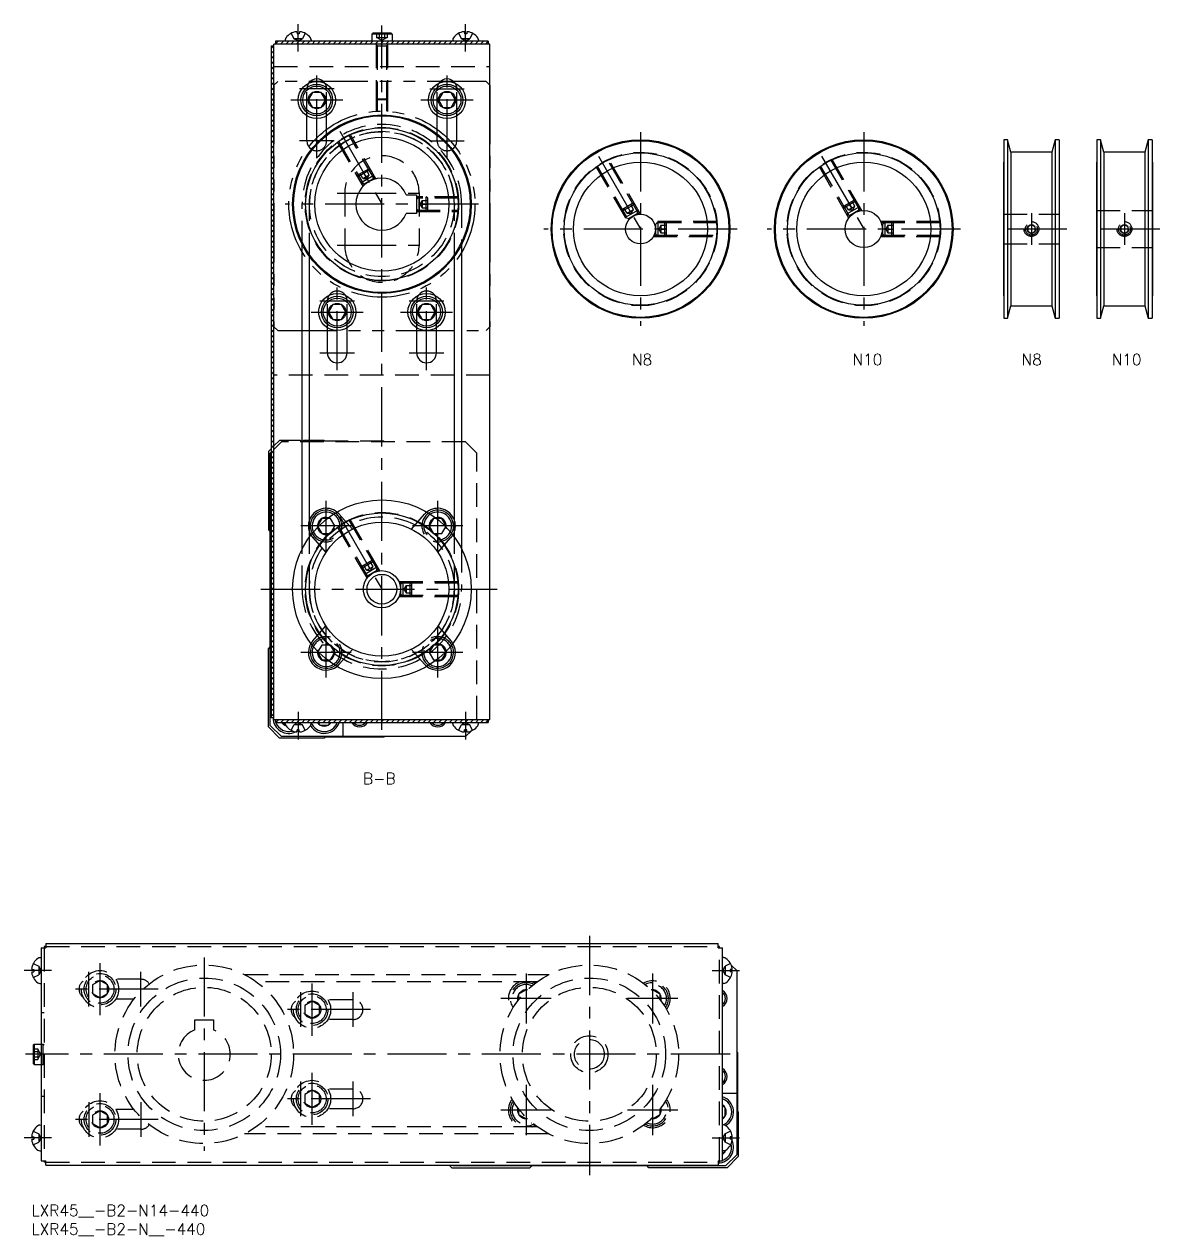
# Model space of a CAD drawing. Extents: x -2 to 836, y -18 to 343.
# Drawn here: x -2 to 303.2, y -18.3 to 307.4 of the extents above; entities that cross this region are included whole.
import ezdxf

# ---------------------------------------------------------------- set-up
doc = ezdxf.new("R2010")
doc.units = 0
doc.header["$LTSCALE"] = 0.5
for name, pattern in [('CENTER', [50.8, 31.75, -6.35, 6.35, -6.35]), ('DASHED', [19.05, 12.7, -6.35]), ('PHANTOM', [63.5, 31.75, -6.35, 6.35, -6.35, 6.35, -6.35])]:
    doc.linetypes.add(name, pattern=pattern)
for name, color, linetype in [('MSM_CENTER', 1, 'CENTER'), ('MSM_CONTINUOUS', 7, 'CONTINUOUS'), ('MSM_DASHED', 4, 'DASHED'), ('MSM_IMAGINARY', 6, 'PHANTOM'), ('MSM_NARROW', 5, 'CONTINUOUS'), ('MSM_PART_NUMBER', 7, 'CONTINUOUS')]:
    doc.layers.add(name, color=color, linetype=linetype)
doc.styles.get("Standard").update_dxf_attribs({"font": 'txt.shx', "height": 3, "bigfont": 'bigfont.shx'})

msp = doc.modelspace()

# ---------------------------------------------------------------- linework, layer by layer
at = {"layer": 'MSM_CENTER'}
for p, q in [((71.62, 300), (71.62, 307.37)), ((94.12, 117.7), (94.12, 307)), ((116.62, 300), (116.62, 307.37)), ((76.62, 271.35), (76.62, 294.65)), ((111.62, 271.35), (111.62, 294.65)), ((81.27, 290), (71.97, 290)), ((106.97, 290), (116.27, 290)), ((69.62, 287), (83.62, 287)), ((104.62, 287), (118.62, 287)), ((82.8, 278.59), (95.12, 257.27)), ((163.62, 278.32), (163.62, 226.32)), ((223.62, 278.32), (223.62, 226.32)), ((81.27, 276), (71.97, 276)), ((106.97, 276), (116.27, 276)), ((152.3, 271.91), (164.62, 250.58)), ((212.3, 271.91), (224.62, 250.58)), ((82.12, 262), (106.12, 262)), ((120.12, 259), (68.12, 259)), ((268.67, 256.57), (268.67, 248.07)), ((293.67, 256.57), (293.67, 248.07)), ((189.62, 252.32), (137.62, 252.32)), ((249.62, 252.32), (197.62, 252.32)), ((278.17, 252.32), (259.17, 252.32)), ((303.17, 252.32), (284.17, 252.32)), ((82.12, 248), (106.12, 248)), ((82.12, 214.35), (82.12, 237.65)), ((106.12, 214.35), (106.12, 237.65)), ((77.47, 233), (86.77, 233)), ((101.47, 233), (110.77, 233)), ((75.12, 230), (89.12, 230)), ((99.12, 230), (113.12, 230)), ((77.47, 219), (86.77, 219)), ((101.47, 219), (110.77, 219)), ((79.12, 165.75), (79.12, 179.25)), ((109.12, 165.75), (109.12, 179.25)), ((82.8, 175.09), (95.12, 153.77)), ((85.87, 172.5), (72.37, 172.5)), ((115.87, 172.5), (102.37, 172.5)), ((61.62, 155.5), (125.12, 155.5)), ((79.12, 131.75), (79.12, 145.25)), ((109.12, 131.75), (109.12, 145.25)), ((85.87, 138.5), (72.37, 138.5)), ((115.87, 138.5), (102.37, 138.5)), ((71.62, 122.5), (71.62, 115.13)), ((116.62, 122.5), (116.62, 115.13)), ((149.87, 62.3), (149.87, -2)), ((46.37, 56.5), (46.37, 4.5)), ((5.37, 53), (-2, 53)), ((15.37, 43.35), (15.37, 52.65)), ((18.37, 41), (18.37, 55)), ((29.37, 43.35), (29.37, 52.65)), ((132.87, 52.25), (132.87, 38.75)), ((166.87, 52.25), (166.87, 38.75)), ((182.87, 53), (190.23, 53)), ((75.37, 35.5), (75.37, 49.5)), ((34.02, 48), (10.72, 48)), ((72.37, 37.85), (72.37, 47.15)), ((86.37, 37.85), (86.37, 47.15)), ((91.02, 42.5), (67.72, 42.5)), ((139.62, 45.5), (126.12, 45.5)), ((173.62, 45.5), (160.12, 45.5)), ((187.67, 30.5), (-1.63, 30.5)), ((72.37, 13.85), (72.37, 23.15)), ((75.37, 11.5), (75.37, 25.5)), ((86.37, 13.85), (86.37, 23.15)), ((18.37, 6), (18.37, 20)), ((132.87, 22.25), (132.87, 8.75)), ((166.87, 22.25), (166.87, 8.75)), ((15.37, 17.65), (15.37, 8.35)), ((29.37, 17.65), (29.37, 8.35)), ((91.02, 18.5), (67.72, 18.5)), ((139.62, 15.5), (126.12, 15.5)), ((173.62, 15.5), (160.12, 15.5)), ((34.02, 13), (10.72, 13)), ((5.37, 8), (-2, 8)), ((182.87, 8), (190.23, 8))]:
    msp.add_line(p, q, dxfattribs=at)
at = {"layer": 'MSM_CONTINUOUS'}
for p, q in [((68.15, 303.16), (68.12, 302.8)), ((71.29, 305.29), (71.31, 304.8)), ((71.93, 304.8), (71.31, 304.8)), ((71.95, 305.29), (71.93, 304.8)), ((75.08, 303.16), (75.12, 302.8)), ((91.37, 304.7), (91.67, 305)), ((91.37, 304.7), (91.37, 302.8)), ((96.87, 304.7), (91.37, 304.7)), ((96.57, 305), (91.67, 305)), ((96.57, 305), (96.87, 304.7)), ((96.87, 304.7), (96.87, 302.8)), ((113.15, 303.16), (113.12, 302.8)), ((116.29, 305.29), (116.31, 304.8)), ((116.93, 304.8), (116.31, 304.8)), ((116.95, 305.29), (116.93, 304.8)), ((120.08, 303.16), (120.12, 302.8)), ((64.32, 301.6), (64.32, 120.9)), ((64.32, 301.6), (65.12, 301.6)), ((65.12, 120.5), (65.12, 302)), ((123.12, 302), (65.12, 302)), ((122.72, 302.8), (65.52, 302.8)), ((65.52, 302.8), (65.52, 302)), ((122.72, 302.8), (122.72, 302)), ((123.12, 120.5), (123.12, 302)), ((75.46, 289), (74.31, 287)), ((74.31, 287), (75.46, 285)), ((77.77, 289), (75.46, 289)), ((78.93, 287), (77.77, 289)), ((77.77, 285), (78.93, 287)), ((110.46, 289), (109.31, 287)), ((109.31, 287), (110.46, 285)), ((112.77, 289), (110.46, 289)), ((113.93, 287), (112.77, 289)), ((112.77, 285), (113.93, 287)), ((75.46, 285), (77.77, 285)), ((110.46, 285), (112.77, 285)), ((73.97, 276), (73.97, 282.76)), ((79.27, 277.85), (79.27, 282.76)), ((108.97, 277.85), (108.97, 282.76)), ((114.27, 276), (114.27, 282.76)), ((261.23, 276.32), (261.23, 228.32)), ((262.26, 276.32), (261.23, 276.32)), ((262.26, 276.32), (262.26, 228.32)), ((263.17, 272.94), (262.26, 276.32)), ((275.07, 276.32), (274.17, 272.94)), ((275.07, 276.32), (275.07, 228.32)), ((276.11, 276.32), (275.07, 276.32)), ((276.11, 276.32), (276.11, 228.32)), ((286.23, 276.32), (286.23, 228.32)), ((287.26, 276.32), (286.23, 276.32)), ((287.26, 276.32), (287.26, 228.32)), ((288.17, 272.94), (287.26, 276.32)), ((300.07, 276.32), (299.17, 272.94)), ((300.07, 276.32), (300.07, 228.32)), ((301.11, 276.32), (300.07, 276.32)), ((301.11, 276.32), (301.11, 228.32)), ((261.17, 270.32), (261.17, 234.32)), ((261.23, 270.32), (261.17, 270.32)), ((263.17, 272.94), (263.17, 231.69)), ((274.17, 272.94), (263.17, 272.94)), ((274.17, 272.94), (274.17, 231.69)), ((276.17, 270.32), (276.11, 270.32)), ((276.17, 270.32), (276.17, 234.32)), ((286.17, 270.32), (286.17, 234.32)), ((286.23, 270.32), (286.17, 270.32)), ((288.17, 272.94), (288.17, 231.69)), ((299.17, 272.94), (288.17, 272.94)), ((299.17, 272.94), (299.17, 231.69)), ((301.17, 270.32), (301.11, 270.32)), ((301.17, 270.32), (301.17, 234.32)), ((100.65, 261.5), (103.42, 261.5)), ((103.42, 261.5), (103.42, 256.5)), ((103.42, 256.5), (100.65, 256.5)), ((72.69, 166.31), (72.69, 248.19)), ((115.54, 248.19), (115.54, 166.31)), ((74.63, 169.51), (74.63, 244.99)), ((113.6, 169.51), (113.6, 244.99)), ((80.96, 232), (79.81, 230)), ((83.27, 232), (80.96, 232)), ((84.43, 230), (83.27, 232)), ((104.96, 232), (103.81, 230)), ((107.27, 232), (104.96, 232)), ((108.43, 230), (107.27, 232)), ((261.17, 234.32), (261.23, 234.32)), ((262.26, 228.32), (263.17, 231.69)), ((263.17, 231.69), (274.17, 231.69)), ((274.17, 231.69), (275.07, 228.32)), ((276.11, 234.32), (276.17, 234.32)), ((286.17, 234.32), (286.23, 234.32)), ((287.26, 228.32), (288.17, 231.69)), ((288.17, 231.69), (299.17, 231.69)), ((299.17, 231.69), (300.07, 228.32)), ((301.11, 234.32), (301.17, 234.32)), ((79.81, 230), (80.96, 228)), ((80.96, 228), (83.27, 228)), ((83.27, 228), (84.43, 230)), ((103.81, 230), (104.96, 228)), ((104.96, 228), (107.27, 228)), ((107.27, 228), (108.43, 230)), ((261.23, 228.32), (262.26, 228.32)), ((275.07, 228.32), (276.11, 228.32)), ((286.23, 228.32), (287.26, 228.32)), ((300.07, 228.32), (301.11, 228.32)), ((79.47, 219), (79.47, 225.76)), ((84.77, 219), (84.77, 225.76)), ((103.47, 219), (103.47, 225.76)), ((108.77, 219), (108.77, 225.76)), ((63.62, 192.5), (64.32, 193.2)), ((63.62, 192.5), (63.62, 171.5)), ((64.32, 192.3), (64.12, 192.1)), ((64.12, 118.9), (64.12, 192.1)), ((64.12, 185), (64.32, 185)), ((77.96, 174.5), (76.81, 172.5)), ((79.45, 174.5), (77.96, 174.5)), ((110.27, 174.5), (108.78, 174.5)), ((111.43, 172.5), (110.27, 174.5)), ((63.62, 171.5), (64.12, 171)), ((76.81, 172.5), (76.94, 172.26)), ((111.29, 172.26), (111.43, 172.5)), ((63.62, 139.5), (64.12, 140)), ((63.62, 118.5), (63.62, 139.5)), ((76.94, 138.74), (76.81, 138.5)), ((76.81, 138.5), (77.96, 136.5)), ((110.27, 136.5), (111.43, 138.5)), ((111.43, 138.5), (111.29, 138.74)), ((77.96, 136.5), (79.45, 136.5)), ((108.78, 136.5), (110.27, 136.5)), ((64.12, 126), (64.32, 126)), ((65.12, 120.9), (64.32, 120.9)), ((65.12, 120.5), (123.12, 120.5)), ((65.52, 120.5), (65.52, 119.7)), ((122.72, 120.5), (122.72, 119.7)), ((63.62, 118.5), (66.62, 115.5)), ((64.12, 118.9), (67.12, 115.9)), ((65.52, 119.7), (122.72, 119.7)), ((67.56, 119.7), (67.96, 119)), ((67.96, 119), (68.23, 119)), ((68.15, 119.34), (68.12, 119.7)), ((71.29, 117.21), (71.31, 117.7)), ((71.93, 117.7), (71.31, 117.7)), ((71.95, 117.21), (71.93, 117.7)), ((75.08, 119.34), (75.12, 119.7)), ((77.06, 119.7), (77.46, 119)), ((77.46, 119), (79.77, 119)), ((79.77, 119), (80.17, 119.7)), ((83.62, 119.7), (83.62, 115.9)), ((113.15, 119.34), (113.12, 119.7)), ((116.29, 117.21), (116.31, 117.7)), ((116.93, 117.7), (116.31, 117.7)), ((118.1, 117.39), (116.62, 115.9)), ((116.95, 117.21), (116.93, 117.7)), ((120.08, 119.34), (120.12, 119.7)), ((78.62, 115.5), (66.62, 115.5)), ((116.62, 115.9), (67.12, 115.9)), ((78.82, 115.7), (78.62, 115.5)), ((94.62, 115.7), (78.82, 115.7)), ((94.62, 115.7), (94.82, 115.9)), ((2.57, 59.1), (2.57, 1.9)), ((2.57, 59.1), (3.77, 59.1)), ((3.37, 59.5), (3.37, 59.1)), ((3.77, 59.5), (3.37, 59.5)), ((3.77, 60.3), (184.47, 60.3)), ((3.77, 60.3), (3.77, 59.1)), ((184.47, 59.1), (184.47, 60.3)), ((184.87, 59.5), (184.47, 59.5)), ((184.47, 59.1), (185.67, 59.1)), ((184.87, 59.1), (184.87, 59.5)), ((185.67, 1.9), (185.67, 59.1)), ((2.2, 56.47), (2.57, 56.5)), ((186.03, 56.47), (185.67, 56.5)), ((0.07, 53.33), (0.56, 53.31)), ((0.07, 52.67), (0.56, 52.69)), ((0.56, 53.31), (0.56, 52.69)), ((188.16, 53.33), (187.67, 53.31)), ((187.67, 53.31), (187.67, 52.69)), ((188.16, 52.67), (187.67, 52.69)), ((187.98, 54.49), (189.47, 53)), ((189.47, 53), (189.47, 3.5)), ((2.2, 49.53), (2.57, 49.5)), ((186.03, 49.53), (185.67, 49.5)), ((0.37, 32.95), (0.67, 33.25)), ((0.37, 32.95), (0.37, 28.05)), ((0.67, 33.25), (0.67, 27.75)), ((0.67, 33.25), (2.57, 33.25)), ((189.67, 31), (189.47, 31.2)), ((189.67, 31), (189.67, 15.2)), ((0.67, 27.75), (0.37, 28.05)), ((0.67, 27.75), (2.57, 27.75)), ((185.67, 20), (189.47, 20)), ((186.37, 16.15), (185.67, 16.56)), ((185.67, 13.44), (186.37, 13.85)), ((186.37, 13.85), (186.37, 16.15)), ((189.67, 15.2), (189.87, 15)), ((189.87, 15), (189.87, 3)), ((2.2, 11.47), (2.57, 11.5)), ((186.03, 11.47), (185.67, 11.5)), ((0.07, 8.33), (0.56, 8.31)), ((0.07, 7.67), (0.56, 7.69)), ((0.56, 8.31), (0.56, 7.69)), ((188.16, 8.33), (187.67, 8.31)), ((187.67, 8.31), (187.67, 7.69)), ((188.16, 7.67), (187.67, 7.69)), ((2.2, 4.53), (2.57, 4.5)), ((186.03, 4.53), (185.67, 4.5)), ((185.67, 3.94), (186.37, 4.35)), ((186.37, 4.35), (186.37, 4.62)), ((186.47, 0.5), (189.47, 3.5)), ((2.57, 1.9), (3.77, 1.9)), ((3.37, 1.9), (3.37, 1.5)), ((3.77, 1.5), (3.37, 1.5)), ((3.77, 0.7), (3.77, 1.9)), ((3.77, 0.7), (184.47, 0.7)), ((112.87, 0), (112.17, 0.7)), ((112.87, 0), (133.87, 0)), ((113.07, 0.7), (113.27, 0.5)), ((186.47, 0.5), (113.27, 0.5)), ((120.37, 0.5), (120.37, 0.7)), ((133.87, 0), (134.37, 0.5)), ((165.87, 0), (165.37, 0.5)), ((186.87, 0), (165.87, 0)), ((179.37, 0.5), (179.37, 0.7)), ((184.47, 1.9), (185.67, 1.9)), ((184.47, 1.9), (184.47, 0.7)), ((184.87, 1.5), (184.47, 1.5)), ((184.87, 1.5), (184.87, 1.9)), ((186.87, 0), (189.87, 3))]:
    msp.add_line(p, q, dxfattribs=at)
for centre, radius in [((76.62, 287), 5), ((76.62, 287), 4.25), ((76.62, 287), 3.75), ((111.62, 287), 5), ((111.62, 287), 4.25), ((111.62, 287), 3.75), ((76.62, 287), 2.31), ((111.62, 287), 2.31), ((94.12, 259), 24), ((94.12, 259), 23.74), ((94.12, 259), 20.49), ((94.12, 259), 18), ((163.62, 252.32), 24), ((163.62, 252.32), 23.74), ((223.62, 252.32), 24), ((223.62, 252.32), 23.74), ((163.62, 252.32), 20.49), ((163.62, 252.32), 18), ((223.62, 252.32), 20.49), ((223.62, 252.32), 18), ((223.62, 252.32), 5), ((163.62, 252.32), 4), ((82.12, 230), 5), ((106.12, 230), 5), ((82.12, 230), 4.25), ((82.12, 230), 3.75), ((82.12, 230), 2.31), ((106.12, 230), 4.25), ((106.12, 230), 3.75), ((106.12, 230), 2.31), ((94.12, 155.5), 24), ((94.12, 155.5), 20.49), ((94.12, 155.5), 18), ((94.12, 155.5), 5), ((94.12, 155.5), 4)]:
    msp.add_circle(centre, radius, dxfattribs=at)
for centre, radius, start, end in [((69.24, 303.07), 1.1, 144.8906, 175), ((71.62, 301.4), 4, 97.4656, 144.8906), ((71.09, 305.06), 0.305, 49.0368, 87.9309), ((72.15, 305.06), 0.305, 92.0691, 130.9632), ((71.62, 301.4), 4, 35.1094, 82.5344), ((73.99, 303.07), 1.1, 5, 35.1094), ((114.24, 303.07), 1.1, 144.8906, 175), ((116.62, 301.4), 4, 97.4656, 144.8906), ((116.09, 305.06), 0.305, 49.0368, 87.9309), ((117.15, 305.06), 0.305, 92.0691, 130.9632), ((116.62, 301.4), 4, 35.1094, 82.5344), ((118.99, 303.07), 1.1, 5, 35.1094), ((76.62, 290), 2.65, 34.3761, 145.6239), ((111.62, 290), 2.65, 34.3761, 145.6239), ((76.62, 276), 2.65, 180, 237.5532), ((111.62, 276), 2.65, 302.4468, 0), ((94.12, 259), 7, 20.9248, 339.0752), ((82.12, 233), 2.65, 34.3761, 145.6239), ((106.12, 233), 2.65, 34.3761, 145.6239), ((82.12, 219), 2.65, 180, 0), ((106.12, 219), 2.65, 180, 0), ((79.12, 172.5), 4.75, 51.9744, 160.7711), ((79.12, 172.5), 4.25, 54.603, 208.2443), ((79.12, 172.5), 3.75, 57.7988, 205.0486), ((109.12, 172.5), 4.75, 19.2289, 128.0256), ((109.12, 172.5), 4.25, 331.7557, 125.397), ((109.12, 172.5), 3.75, 334.9514, 122.2012), ((79.12, 172.5), 2.31, 74.1855, 188.6618), ((109.12, 172.5), 2.31, 351.3382, 105.8145), ((79.12, 172.5), 4.75, 199.2289, 210.8729), ((109.12, 172.5), 4.75, 329.1271, 340.7711), ((79.12, 138.5), 4.75, 149.1271, 308.0256), ((79.12, 138.5), 4.25, 151.7557, 305.397), ((79.12, 138.5), 3.75, 154.9514, 302.2012), ((109.12, 138.5), 4.75, 231.9744, 30.8729), ((109.12, 138.5), 4.25, 234.603, 28.2443), ((109.12, 138.5), 3.75, 237.7988, 25.0486), ((79.12, 138.5), 2.31, 171.3382, 285.8145), ((109.12, 138.5), 2.31, 254.1855, 8.6618), ((69.12, 121), 4.25, 181.3483, 295.3281), ((69.12, 121), 3.75, 187.6623, 196.2602), ((69.12, 121), 3.75, 200.2836, 285.6082), ((69.12, 121), 2.31, 214.2577, 249.8959), ((69.24, 119.43), 1.1, 185, 215.1094), ((71.62, 121.1), 4, 215.1094, 262.5344), ((69.12, 121), 4.25, 300.7808, 308.967), ((71.62, 121.1), 4, 277.4656, 324.8906), ((73.99, 119.43), 1.1, 324.8906, 355), ((78.62, 121), 4.25, 210.0196, 342.1887), ((78.62, 121), 3.75, 200.8987, 339.7164), ((78.62, 121), 2.31, 214.2577, 325.7423), ((88.12, 121), 2.07, 218.9713, 321.0287), ((109.12, 121), 2.07, 218.9713, 321.0287), ((114.24, 119.43), 1.1, 185, 215.1094), ((116.62, 121.1), 4, 215.1094, 262.5344), ((116.62, 121.1), 4, 277.4656, 324.8906), ((118.99, 119.43), 1.1, 324.8906, 355), ((71.09, 117.44), 0.305, 272.0691, 310.9632), ((72.15, 117.44), 0.305, 229.0368, 267.9309), ((116.09, 117.44), 0.305, 272.0691, 310.9632), ((117.15, 117.44), 0.305, 229.0368, 267.9309), ((3.97, 53), 4, 125.1094, 172.5344), ((2.3, 55.37), 1.1, 95, 125.1094), ((185.93, 55.37), 1.1, 54.8906, 85), ((184.27, 53), 4, 7.4656, 54.8906), ((0.3, 53.53), 0.305, 182.0691, 220.9632), ((0.3, 52.47), 0.305, 139.0368, 177.9309), ((3.97, 53), 4, 187.4656, 234.8906), ((184.27, 53), 4, 305.1094, 352.5344), ((187.93, 53.53), 0.305, 319.0368, 357.9309), ((187.93, 52.47), 0.305, 2.0691, 40.9632), ((2.3, 50.63), 1.1, 234.8906, 265), ((185.93, 50.63), 1.1, 275, 305.1094), ((184.37, 45.5), 2.07, 308.9713, 51.0287), ((184.37, 24.5), 2.07, 308.9713, 51.0287), ((184.37, 15), 4.25, 300.0196, 72.1887), ((184.37, 15), 3.75, 290.8987, 69.7164), ((184.37, 15), 2.31, 304.2577, 55.7423), ((3.97, 8), 4, 125.1094, 172.5344), ((2.3, 10.37), 1.1, 95, 125.1094), ((185.93, 10.37), 1.1, 54.8906, 85), ((184.27, 8), 4, 7.4656, 54.8906), ((0.3, 8.53), 0.305, 182.0691, 220.9632), ((0.3, 7.47), 0.305, 139.0368, 177.9309), ((3.97, 8), 4, 187.4656, 234.8906), ((184.37, 5.5), 4.25, 271.3483, 25.3281), ((184.27, 8), 4, 305.1094, 352.5344), ((184.37, 5.5), 4.25, 30.7808, 38.967), ((187.93, 8.53), 0.305, 319.0368, 357.9309), ((187.93, 7.47), 0.305, 2.0691, 40.9632), ((2.3, 5.63), 1.1, 234.8906, 265), ((184.37, 5.5), 3.75, 290.2836, 15.6082), ((184.37, 5.5), 2.31, 304.2577, 339.8959), ((185.93, 5.63), 1.1, 275, 305.1094), ((184.37, 5.5), 3.75, 277.6623, 286.2602)]:
    msp.add_arc(centre, radius, start, end, dxfattribs=at)
at = {"layer": 'MSM_DASHED'}
for p, q in [((69.75, 304.94), (70.47, 303.47)), ((71.62, 302.86), (70.47, 303.47)), ((72.76, 303.47), (70.47, 303.47)), ((71.62, 302.86), (72.76, 303.47)), ((73.49, 304.94), (72.76, 303.47)), ((92.67, 305), (92.67, 303.7)), ((95.56, 303.7), (92.67, 303.7)), ((94.12, 302.98), (92.87, 303.7)), ((93.39, 305), (93.39, 303.7)), ((95.37, 303.7), (94.12, 302.98)), ((94.84, 305), (94.84, 303.7)), ((95.56, 305), (95.56, 303.7)), ((114.75, 304.94), (115.47, 303.47)), ((116.62, 302.86), (115.47, 303.47)), ((117.76, 303.47), (115.47, 303.47)), ((116.62, 302.86), (117.76, 303.47)), ((118.49, 304.94), (117.76, 303.47)), ((92.6, 301.95), (92.89, 301.46)), ((92.62, 301.9), (92.62, 287.27)), ((95.62, 301.46), (92.62, 301.46)), ((92.89, 301.46), (92.89, 287)), ((95.63, 301.95), (95.35, 301.46)), ((95.35, 301.46), (95.35, 287)), ((95.62, 301.9), (95.62, 287.27)), ((65.12, 296), (123.12, 296)), ((73.97, 282.76), (73.97, 290)), ((79.27, 282.76), (79.27, 290)), ((108.97, 282.76), (108.97, 290)), ((114.27, 282.76), (114.27, 290)), ((92.89, 287), (92.62, 287.27)), ((92.62, 287.27), (95.62, 287.27)), ((95.35, 287), (92.89, 287)), ((95.62, 287.27), (95.35, 287)), ((79.27, 276), (79.27, 277.85)), ((92.11, 265.71), (85.24, 277.62)), ((92.49, 265.81), (85.58, 277.78)), ((108.97, 276), (108.97, 277.85)), ((82.12, 275.78), (89.03, 263.81)), ((82.43, 276), (89.31, 264.09)), ((163.19, 256.29), (154.74, 270.93)), ((163.62, 256.32), (155.08, 271.09)), ((222.65, 257.22), (214.74, 270.93)), ((223.06, 257.28), (215.08, 271.09)), ((91.06, 268.29), (87.6, 266.29)), ((90.48, 268.45), (87.76, 266.88)), ((89, 265.86), (88.25, 267.16)), ((89.87, 266.36), (89.12, 267.66)), ((90.73, 266.86), (89.98, 268.16)), ((91.06, 268.29), (90.48, 268.45)), ((151.62, 269.09), (160.15, 254.32)), ((151.93, 269.31), (160.38, 254.67)), ((211.62, 269.09), (219.59, 255.28)), ((211.93, 269.31), (219.85, 255.6)), ((87.76, 266.88), (87.6, 266.29)), ((91.97, 266.71), (88.51, 264.71)), ((88.51, 264.71), (89.53, 264.44)), ((89, 265.86), (90.73, 266.86)), ((89, 265.86), (90.15, 265.86)), ((91.7, 265.69), (89.53, 264.44)), ((90.15, 265.86), (90.73, 266.86)), ((91.7, 265.69), (91.97, 266.71)), ((84.12, 262), (84.12, 248)), ((104.17, 261), (103.42, 260.25)), ((114.64, 261), (103.42, 261)), ((114.68, 260.62), (103.42, 260.62)), ((104.12, 262), (104.12, 248)), ((104.17, 257), (104.17, 261)), ((106.42, 260.57), (105.99, 261)), ((105.99, 257), (105.99, 261)), ((106.42, 257.43), (106.42, 260.57)), ((72.69, 248.19), (72.69, 259)), ((74.63, 244.99), (74.63, 259)), ((103.42, 257.75), (104.17, 257)), ((103.42, 257.38), (114.68, 257.38)), ((104.92, 260), (104.34, 259)), ((104.34, 259), (104.92, 258)), ((104.92, 260), (106.42, 260)), ((104.92, 260), (104.92, 258)), ((104.92, 259), (106.42, 259)), ((104.92, 258), (106.42, 258)), ((105.99, 257), (106.42, 257.43)), ((113.6, 244.99), (113.6, 259)), ((115.54, 259), (115.54, 248.19)), ((162.06, 259.01), (158.6, 257.01)), ((158.76, 257.59), (158.6, 257.01)), ((161.48, 259.16), (158.76, 257.59)), ((160, 256.58), (159.25, 257.88)), ((162.97, 257.43), (159.51, 255.43)), ((160, 256.58), (161.73, 257.58)), ((160.87, 257.08), (160.12, 258.38)), ((161.73, 257.58), (160.98, 258.88)), ((161.15, 256.58), (161.73, 257.58)), ((162.06, 259.01), (161.48, 259.16)), ((162.7, 256.41), (162.97, 257.43)), ((221.56, 259.87), (218.1, 257.87)), ((218.26, 258.46), (218.1, 257.87)), ((220.98, 260.03), (218.26, 258.46)), ((219.5, 257.45), (218.75, 258.74)), ((222.47, 258.3), (219.01, 256.3)), ((219.5, 257.45), (221.23, 258.45)), ((219.5, 257.45), (220.65, 257.45)), ((220.37, 257.95), (219.62, 259.24)), ((222.2, 257.27), (220.03, 256.02)), ((221.23, 258.45), (220.48, 259.74)), ((220.65, 257.45), (221.23, 258.45)), ((221.56, 259.87), (220.98, 260.03)), ((222.2, 257.27), (222.47, 258.3)), ((286.17, 257.32), (301.17, 257.32)), ((103.42, 257), (114.64, 257)), ((159.51, 255.43), (160.53, 255.16)), ((160, 256.58), (161.15, 256.58)), ((162.7, 256.41), (160.53, 255.16)), ((184.14, 254.32), (167.08, 254.32)), ((168.37, 254.32), (167.62, 253.57)), ((168.37, 250.32), (168.37, 254.32)), ((170.62, 253.89), (170.19, 254.32)), ((170.19, 250.32), (170.19, 254.32)), ((219.01, 256.3), (220.03, 256.02)), ((244.14, 254.32), (228.2, 254.32)), ((229.37, 254.32), (228.62, 253.57)), ((229.37, 250.32), (229.37, 254.32)), ((231.62, 253.89), (231.19, 254.32)), ((231.19, 250.32), (231.19, 254.32)), ((261.17, 256.32), (276.17, 256.32)), ((184.18, 253.94), (167.27, 253.94)), ((167.62, 253.57), (167.62, 251.07)), ((167.62, 251.07), (168.37, 250.32)), ((169.12, 253.32), (168.54, 252.32)), ((168.54, 252.32), (169.12, 251.32)), ((169.12, 253.32), (170.62, 253.32)), ((169.12, 253.32), (169.12, 251.32)), ((169.12, 252.32), (170.62, 252.32)), ((169.12, 251.32), (170.62, 251.32)), ((170.62, 250.75), (170.62, 253.89)), ((244.18, 253.94), (228.35, 253.94)), ((228.62, 253.57), (228.62, 251.07)), ((228.62, 251.07), (229.37, 250.32)), ((230.12, 253.32), (229.54, 252.32)), ((229.54, 252.32), (230.12, 251.32)), ((230.12, 253.32), (231.62, 253.32)), ((230.12, 253.32), (230.12, 251.32)), ((230.12, 252.32), (231.62, 252.32)), ((230.12, 251.32), (231.62, 251.32)), ((231.62, 250.75), (231.62, 253.89)), ((268.67, 253.47), (267.67, 252.89)), ((267.67, 252.89), (267.67, 251.74)), ((267.67, 251.74), (268.67, 251.16)), ((269.67, 252.89), (268.67, 253.47)), ((268.67, 251.16), (269.67, 251.74)), ((269.67, 251.74), (269.67, 252.89)), ((293.67, 253.47), (292.67, 252.89)), ((292.67, 252.89), (292.67, 251.74)), ((292.67, 251.74), (293.67, 251.16)), ((294.67, 252.89), (293.67, 253.47)), ((293.67, 251.16), (294.67, 251.74)), ((294.67, 251.74), (294.67, 252.89)), ((167.08, 250.32), (184.14, 250.32)), ((167.27, 250.7), (184.18, 250.7)), ((170.19, 250.32), (170.62, 250.75)), ((228.2, 250.32), (244.14, 250.32)), ((228.35, 250.7), (244.18, 250.7)), ((231.19, 250.32), (231.62, 250.75)), ((261.17, 248.32), (276.17, 248.32)), ((286.17, 247.32), (301.17, 247.32)), ((79.47, 225.76), (79.47, 233)), ((84.77, 225.76), (84.77, 233)), ((103.47, 225.76), (103.47, 233)), ((108.77, 225.76), (108.77, 233)), ((123.12, 213), (65.12, 213)), ((65.12, 194), (66.62, 195.5)), ((72.22, 195.5), (66.62, 195.5)), ((78.62, 195.5), (73.02, 195.5)), ((78.82, 195.3), (78.62, 195.5)), ((67.12, 195.1), (65.12, 193.1)), ((116.62, 195.1), (67.12, 195.1)), ((94.62, 195.3), (78.82, 195.3)), ((94.62, 195.3), (94.82, 195.1)), ((116.62, 195.1), (119.62, 192.1)), ((119.62, 120.5), (119.62, 192.1)), ((80.27, 174.5), (79.45, 174.5)), ((81.43, 172.5), (80.27, 174.5)), ((82.68, 175.64), (86.19, 171.66)), ((93.15, 160.41), (85.24, 174.12)), ((93.56, 160.47), (85.58, 174.28)), ((102.04, 171.66), (105.55, 175.64)), ((107.96, 174.5), (106.81, 172.5)), ((108.78, 174.5), (107.96, 174.5)), ((74.63, 155.5), (74.63, 169.51)), ((75.55, 169.36), (79.07, 165.38)), ((76.94, 172.26), (77.96, 170.5)), ((77.96, 170.5), (80.27, 170.5)), ((80.27, 170.5), (81.43, 172.5)), ((82.12, 172.28), (90.09, 158.47)), ((82.43, 172.5), (90.35, 158.79)), ((106.81, 172.5), (107.96, 170.5)), ((107.96, 170.5), (110.27, 170.5)), ((109.16, 165.38), (112.68, 169.36)), ((110.27, 170.5), (111.29, 172.26)), ((113.6, 155.5), (113.6, 169.51)), ((72.69, 155.5), (72.69, 166.31)), ((115.54, 166.31), (115.54, 155.5)), ((92.06, 163.06), (88.6, 161.06)), ((91.48, 163.21), (88.76, 161.64)), ((91.73, 161.63), (90.98, 162.93)), ((92.06, 163.06), (91.48, 163.21)), ((88.76, 161.64), (88.6, 161.06)), ((90, 160.63), (89.25, 161.93)), ((92.97, 161.48), (89.51, 159.48)), ((90, 160.63), (91.73, 161.63)), ((90, 160.63), (91.15, 160.63)), ((90.87, 161.13), (90.12, 162.43)), ((92.7, 160.46), (90.53, 159.21)), ((91.15, 160.63), (91.73, 161.63)), ((92.7, 160.46), (92.97, 161.48)), ((89.51, 159.48), (90.53, 159.21)), ((114.64, 157.5), (98.7, 157.5)), ((114.68, 157.12), (98.85, 157.12)), ((99.87, 157.5), (99.12, 156.75)), ((99.12, 156.75), (99.12, 154.25)), ((99.87, 153.5), (99.87, 157.5)), ((100.62, 156.5), (100.04, 155.5)), ((100.62, 156.5), (102.12, 156.5)), ((100.62, 156.5), (100.62, 154.5)), ((102.12, 157.07), (101.69, 157.5)), ((101.69, 153.5), (101.69, 157.5)), ((102.12, 153.93), (102.12, 157.07)), ((98.7, 153.5), (114.64, 153.5)), ((98.85, 153.88), (114.68, 153.88)), ((99.12, 154.25), (99.87, 153.5)), ((100.04, 155.5), (100.62, 154.5)), ((100.62, 155.5), (102.12, 155.5)), ((100.62, 154.5), (102.12, 154.5)), ((101.69, 153.5), (102.12, 153.93)), ((75.55, 141.64), (79.07, 145.62)), ((109.16, 145.62), (112.68, 141.64)), ((77.96, 140.5), (76.94, 138.74)), ((80.27, 140.5), (77.96, 140.5)), ((81.43, 138.5), (80.27, 140.5)), ((107.96, 140.5), (106.81, 138.5)), ((110.27, 140.5), (107.96, 140.5)), ((111.29, 138.74), (110.27, 140.5)), ((80.27, 136.5), (81.43, 138.5)), ((82.68, 135.36), (86.19, 139.34)), ((102.04, 139.34), (105.55, 135.36)), ((106.81, 138.5), (107.96, 136.5)), ((79.45, 136.5), (80.27, 136.5)), ((107.96, 136.5), (108.78, 136.5)), ((69.75, 117.56), (70.47, 119.03)), ((71.62, 119.64), (70.47, 119.03)), ((72.76, 119.03), (70.47, 119.03)), ((71.62, 119.64), (72.76, 119.03)), ((73.49, 117.56), (72.76, 119.03)), ((114.75, 117.56), (115.47, 119.03)), ((116.62, 119.64), (115.47, 119.03)), ((117.76, 119.03), (115.47, 119.03)), ((116.62, 119.64), (117.76, 119.03)), ((118.49, 117.56), (117.76, 119.03)), ((3.37, 59.1), (3.37, 1.9)), ((3.77, 59.5), (184.47, 59.5)), ((184.87, 1.9), (184.87, 59.1)), ((0.43, 54.87), (1.9, 54.14)), ((2.51, 53), (1.9, 54.14)), ((1.9, 54.14), (1.9, 51.86)), ((2.51, 53), (1.9, 51.86)), ((185.72, 53), (186.33, 54.14)), ((185.72, 53), (186.33, 51.86)), ((187.8, 54.87), (186.33, 54.14)), ((186.33, 54.14), (186.33, 51.86)), ((0.43, 51.13), (1.9, 51.86)), ((18.37, 50.31), (16.37, 49.15)), ((16.37, 49.15), (16.37, 46.85)), ((20.37, 49.15), (18.37, 50.31)), ((20.37, 46.85), (20.37, 49.15)), ((29.37, 50.65), (22.61, 50.65)), ((57.18, 51.93), (139.06, 51.93)), ((135.86, 49.99), (60.37, 49.99)), ((187.8, 51.13), (186.33, 51.86)), ((16.37, 46.85), (18.37, 45.69)), ((18.37, 45.69), (20.37, 46.85)), ((132.87, 47.81), (130.87, 46.65)), ((130.87, 46.65), (130.87, 45.16)), ((133.1, 47.67), (132.87, 47.81)), ((166.87, 47.81), (166.63, 47.67)), ((168.87, 46.65), (166.87, 47.81)), ((168.87, 45.16), (168.87, 46.65)), ((27.51, 45.35), (22.61, 45.35)), ((75.37, 44.81), (73.37, 43.65)), ((73.37, 43.65), (73.37, 41.35)), ((77.37, 43.65), (75.37, 44.81)), ((77.37, 41.35), (77.37, 43.65)), ((86.37, 45.15), (79.61, 45.15)), ((2.57, 41.75), (3.37, 41.75)), ((43.87, 39.8), (48.87, 39.8)), ((43.87, 37.04), (43.87, 39.8)), ((48.87, 39.8), (48.87, 37.04)), ((73.37, 41.35), (75.37, 40.19)), ((75.37, 40.19), (77.37, 41.35)), ((86.37, 39.85), (79.61, 39.85)), ((2.57, 33.25), (3.07, 33.25)), ((3.07, 27.75), (3.07, 33.25)), ((3.37, 32.95), (3.07, 33.25)), ((0.37, 31.94), (1.67, 31.94)), ((0.37, 31.22), (1.67, 31.22)), ((0.37, 29.78), (1.67, 29.78)), ((1.67, 31.94), (1.67, 29.06)), ((1.67, 31.75), (2.39, 30.5)), ((2.39, 30.5), (1.67, 29.25)), ((0.37, 29.06), (1.67, 29.06)), ((2.57, 27.75), (3.07, 27.75)), ((3.37, 28.05), (3.07, 27.75)), ((75.37, 20.81), (73.37, 19.65)), ((73.37, 19.65), (73.37, 17.35)), ((77.37, 19.65), (75.37, 20.81)), ((77.37, 17.35), (77.37, 19.65)), ((86.37, 21.15), (79.61, 21.15)), ((3.37, 19.15), (2.57, 19.15)), ((73.37, 17.35), (75.37, 16.19)), ((75.37, 16.19), (77.37, 17.35)), ((18.37, 15.31), (16.37, 14.15)), ((16.37, 14.15), (16.37, 11.85)), ((20.37, 14.15), (18.37, 15.31)), ((20.37, 11.85), (20.37, 14.15)), ((27.51, 15.65), (22.61, 15.65)), ((86.37, 15.85), (79.61, 15.85)), ((130.87, 15.84), (130.87, 14.35)), ((130.87, 14.35), (132.87, 13.19)), ((132.87, 13.19), (133.1, 13.33)), ((166.63, 13.33), (166.87, 13.19)), ((166.87, 13.19), (168.87, 14.35)), ((168.87, 14.35), (168.87, 15.84)), ((0.43, 9.87), (1.9, 9.14)), ((16.37, 11.85), (18.37, 10.69)), ((18.37, 10.69), (20.37, 11.85)), ((29.37, 10.35), (22.61, 10.35)), ((135.86, 11.01), (60.37, 11.01)), ((187.8, 9.87), (186.33, 9.14)), ((0.43, 6.13), (1.9, 6.86)), ((2.51, 8), (1.9, 9.14)), ((1.9, 9.14), (1.9, 6.86)), ((2.51, 8), (1.9, 6.86)), ((139.06, 9.07), (57.18, 9.07)), ((185.72, 8), (186.33, 9.14)), ((185.72, 8), (186.33, 6.86)), ((186.33, 9.14), (186.33, 6.86)), ((187.8, 6.13), (186.33, 6.86)), ((3.77, 1.5), (184.47, 1.5))]:
    msp.add_line(p, q, dxfattribs=at)
for centre, radius in [((94.12, 259), 20.62), ((94.12, 259), 19.48), ((163.62, 252.32), 20.62), ((223.62, 252.32), 20.62), ((268.67, 252.32), 2), ((293.67, 252.32), 2), ((268.67, 252.32), 1.62), ((268.67, 252.32), 1.15), ((293.67, 252.32), 1.62), ((293.67, 252.32), 1.15), ((94.12, 155.5), 20.62), ((94.12, 155.5), 19.48), ((18.37, 48), 5), ((18.37, 48), 4.25), ((46.37, 30.5), 24), ((149.87, 30.5), 24), ((18.37, 48), 3.75), ((18.37, 48), 2.31), ((46.37, 30.5), 20.49), ((149.87, 30.5), 20.49), ((46.37, 30.5), 18), ((75.37, 42.5), 5), ((75.37, 42.5), 4.25), ((75.37, 42.5), 3.75), ((149.87, 30.5), 18), ((75.37, 42.5), 2.31), ((149.87, 30.5), 5), ((149.87, 30.5), 4), ((75.37, 18.5), 5), ((75.37, 18.5), 4.25), ((75.37, 18.5), 3.75), ((75.37, 18.5), 2.31), ((18.37, 13), 5), ((18.37, 13), 4.25), ((18.37, 13), 3.75), ((18.37, 13), 2.31)]:
    msp.add_circle(centre, radius, dxfattribs=at)
for centre, radius, start, end in [((92.52, 301.9), 0.1, 0, 90), ((95.72, 301.9), 0.1, 90, 180), ((76.62, 290), 2.65, 145.6239, 180), ((76.62, 290), 2.65, 0, 34.3761), ((111.62, 290), 2.65, 145.6239, 180), ((111.62, 290), 2.65, 0, 34.3761), ((94.12, 259), 21.43, 0, 180), ((94.12, 259), 19.49, 0, 180), ((76.62, 276), 2.65, 237.5532, 0), ((111.62, 276), 2.65, 180, 302.4468), ((94.12, 262), 10, 0, 180), ((94.12, 248), 10, 180, 0), ((82.12, 233), 2.65, 145.6239, 180), ((82.12, 233), 2.65, 0, 34.3761), ((106.12, 233), 2.65, 145.6239, 180), ((106.12, 233), 2.65, 0, 34.3761), ((72.62, 195.8), 0.5, 216.8699, 323.1301), ((79.12, 172.5), 4.25, 208.2443, 54.603), ((79.12, 172.5), 4.75, 41.4237, 51.9744), ((109.12, 172.5), 4.25, 125.397, 331.7557), ((109.12, 172.5), 4.75, 128.0256, 138.5763), ((79.12, 172.5), 4.75, 160.7711, 199.2289), ((79.12, 172.5), 3.75, 205.0486, 57.7988), ((79.12, 172.5), 2.31, 188.6618, 74.1855), ((109.12, 172.5), 3.75, 122.2012, 334.9514), ((109.12, 172.5), 2.31, 105.8145, 351.3382), ((109.12, 172.5), 4.75, 340.7711, 19.2289), ((79.12, 172.5), 4.75, 210.8729, 221.4237), ((109.12, 172.5), 4.75, 318.5763, 329.1271), ((94.12, 155.5), 21.43, 180, 0), ((94.12, 155.5), 19.49, 180, 0), ((79.12, 138.5), 4.75, 138.5763, 149.1271), ((79.12, 138.5), 4.25, 305.397, 151.7557), ((79.12, 138.5), 3.75, 302.2012, 154.9514), ((79.12, 138.5), 2.31, 285.8145, 171.3382), ((109.12, 138.5), 4.25, 28.2443, 234.603), ((109.12, 138.5), 3.75, 25.0486, 237.7988), ((109.12, 138.5), 2.31, 8.6618, 254.1855), ((109.12, 138.5), 4.75, 30.8729, 41.4237), ((79.12, 138.5), 4.75, 308.0256, 318.5763), ((109.12, 138.5), 4.75, 221.4237, 231.9744), ((15.37, 48), 2.65, 124.3761, 235.6239), ((29.37, 48), 2.65, 32.4468, 90), ((132.87, 45.5), 4.75, 109.2289, 218.0256), ((132.87, 45.5), 4.25, 61.7557, 215.397), ((132.87, 45.5), 3.75, 64.9514, 212.2012), ((132.87, 45.5), 4.75, 59.1271, 70.7711), ((166.87, 45.5), 4.75, 321.9744, 120.8729), ((166.87, 45.5), 4.25, 324.603, 118.2443), ((166.87, 45.5), 3.75, 327.7988, 115.0486), ((132.87, 45.5), 2.31, 81.3382, 195.8145), ((166.87, 45.5), 2.31, 344.1855, 98.6618), ((72.37, 42.5), 2.65, 124.3761, 235.6239), ((86.37, 42.5), 2.65, 270, 90), ((46.37, 30.5), 7, 110.9248, 69.0752), ((72.37, 18.5), 2.65, 124.3761, 235.6239), ((86.37, 18.5), 2.65, 270, 90), ((132.87, 15.5), 4.75, 141.9744, 250.7711), ((132.87, 15.5), 4.25, 144.603, 298.2443), ((132.87, 15.5), 3.75, 147.7988, 295.0486), ((166.87, 15.5), 4.75, 239.1271, 38.0256), ((166.87, 15.5), 4.25, 241.7557, 35.397), ((166.87, 15.5), 3.75, 244.9514, 32.2012), ((15.37, 13), 2.65, 124.3761, 235.6239), ((132.87, 15.5), 2.31, 164.1855, 278.6618), ((166.87, 15.5), 2.31, 261.3382, 15.8145), ((29.37, 13), 2.65, 270, 327.5532), ((132.87, 15.5), 4.75, 289.2289, 300.8729)]:
    msp.add_arc(centre, radius, start, end, dxfattribs=at)
at = {"layer": 'MSM_IMAGINARY'}
for p, q in [((65.12, 291), (66.12, 292)), ((65.12, 291), (65.12, 226)), ((122.12, 292), (66.12, 292)), ((92.62, 292), (92.62, 283.95)), ((92.89, 292), (92.89, 283.97)), ((95.35, 292), (95.35, 283.97)), ((95.62, 292), (95.62, 283.95)), ((122.12, 292), (123.12, 291)), ((123.12, 291), (123.12, 226)), ((261.17, 259.32), (261.17, 245.32)), ((286.17, 259.32), (286.17, 245.32)), ((65.12, 226), (66.12, 225)), ((66.12, 225), (122.12, 225)), ((122.12, 225), (123.12, 226))]:
    msp.add_line(p, q, dxfattribs=at)
msp.add_circle((94.12, 259), 25, dxfattribs=at)
at = {"layer": 'MSM_NARROW'}
for p, q in [((64.32, 300.87), (65.04, 301.6)), ((64.32, 299.46), (65.12, 300.26)), ((65.52, 302.07), (66.24, 302.8)), ((66.86, 302), (67.66, 302.8)), ((68.27, 302), (69.07, 302.8)), ((69.69, 302), (70.49, 302.8)), ((71.1, 302), (71.9, 302.8)), ((72.51, 302), (73.31, 302.8)), ((73.93, 302), (74.73, 302.8)), ((75.34, 302), (76.14, 302.8)), ((76.76, 302), (77.56, 302.8)), ((78.17, 302), (78.97, 302.8)), ((79.59, 302), (80.39, 302.8)), ((81, 302), (81.8, 302.8)), ((82.41, 302), (83.21, 302.8)), ((83.83, 302), (84.63, 302.8)), ((85.24, 302), (86.04, 302.8)), ((86.66, 302), (87.46, 302.8)), ((88.07, 302), (88.87, 302.8)), ((89.49, 302), (90.29, 302.8)), ((90.9, 302), (91.7, 302.8)), ((92.31, 302), (93.11, 302.8)), ((93.73, 302), (94.53, 302.8)), ((95.14, 302), (95.94, 302.8)), ((96.56, 302), (97.36, 302.8)), ((97.97, 302), (98.77, 302.8)), ((99.39, 302), (100.19, 302.8)), ((100.8, 302), (101.6, 302.8)), ((102.21, 302), (103.01, 302.8)), ((103.63, 302), (104.43, 302.8)), ((105.04, 302), (105.84, 302.8)), ((106.46, 302), (107.26, 302.8)), ((107.87, 302), (108.67, 302.8)), ((109.28, 302), (110.08, 302.8)), ((110.7, 302), (111.5, 302.8)), ((112.11, 302), (112.91, 302.8)), ((113.53, 302), (114.33, 302.8)), ((114.94, 302), (115.74, 302.8)), ((116.36, 302), (117.16, 302.8)), ((117.77, 302), (118.57, 302.8)), ((119.18, 302), (119.98, 302.8)), ((120.6, 302), (121.4, 302.8)), ((122.01, 302), (122.72, 302.7)), ((64.32, 298.04), (65.12, 298.84)), ((64.32, 296.63), (65.12, 297.43)), ((64.32, 295.22), (65.12, 296.02)), ((64.32, 293.8), (65.12, 294.6)), ((64.32, 292.39), (65.12, 293.19)), ((64.32, 290.97), (65.12, 291.77)), ((64.32, 289.56), (65.12, 290.36)), ((64.32, 288.14), (65.12, 288.94)), ((64.32, 286.73), (65.12, 287.53)), ((64.32, 285.32), (65.12, 286.12)), ((64.32, 283.9), (65.12, 284.7)), ((64.32, 282.49), (65.12, 283.29)), ((64.32, 281.07), (65.12, 281.87)), ((64.32, 279.66), (65.12, 280.46)), ((64.32, 278.24), (65.12, 279.04)), ((64.32, 276.83), (65.12, 277.63)), ((64.32, 275.42), (65.12, 276.22)), ((64.32, 274), (65.12, 274.8)), ((64.32, 272.59), (65.12, 273.39)), ((64.32, 271.17), (65.12, 271.97)), ((64.32, 269.76), (65.12, 270.56)), ((64.32, 268.35), (65.12, 269.15)), ((64.32, 266.93), (65.12, 267.73)), ((64.32, 265.52), (65.12, 266.32)), ((64.32, 264.1), (65.12, 264.9)), ((64.32, 262.69), (65.12, 263.49)), ((64.32, 261.27), (65.12, 262.07)), ((64.32, 259.86), (65.12, 260.66)), ((64.32, 258.45), (65.12, 259.25)), ((64.32, 257.03), (65.12, 257.83)), ((64.32, 255.62), (65.12, 256.42)), ((64.32, 254.2), (65.12, 255)), ((64.32, 252.79), (65.12, 253.59)), ((64.32, 251.37), (65.12, 252.17)), ((64.32, 249.96), (65.12, 250.76)), ((64.32, 248.55), (65.12, 249.35)), ((64.32, 247.13), (65.12, 247.93)), ((64.32, 245.72), (65.12, 246.52)), ((64.32, 244.3), (65.12, 245.1)), ((64.32, 242.89), (65.12, 243.69)), ((64.32, 241.48), (65.12, 242.28)), ((64.32, 240.06), (65.12, 240.86)), ((64.32, 238.65), (65.12, 239.45)), ((64.32, 237.23), (65.12, 238.03)), ((64.32, 235.82), (65.12, 236.62)), ((64.32, 234.4), (65.12, 235.2)), ((64.32, 232.99), (65.12, 233.79)), ((64.32, 231.58), (65.12, 232.38)), ((64.32, 230.16), (65.12, 230.96)), ((64.32, 228.75), (65.12, 229.55)), ((64.32, 227.33), (65.12, 228.13)), ((64.32, 225.92), (65.12, 226.72)), ((64.32, 224.5), (65.12, 225.3)), ((64.32, 223.09), (65.12, 223.89)), ((64.32, 221.68), (65.12, 222.48)), ((64.32, 220.26), (65.12, 221.06)), ((64.32, 218.85), (65.12, 219.65)), ((64.32, 217.43), (65.12, 218.23)), ((64.32, 216.02), (65.12, 216.82)), ((64.32, 214.61), (65.12, 215.41)), ((64.32, 213.19), (65.12, 213.99)), ((64.32, 211.78), (65.12, 212.58)), ((64.32, 210.36), (65.12, 211.16)), ((64.32, 208.95), (65.12, 209.75)), ((64.32, 207.53), (65.12, 208.33)), ((64.32, 206.12), (65.12, 206.92)), ((64.32, 204.71), (65.12, 205.51)), ((64.32, 203.29), (65.12, 204.09)), ((64.32, 201.88), (65.12, 202.68)), ((64.32, 200.46), (65.12, 201.26)), ((64.32, 199.05), (65.12, 199.85)), ((64.32, 197.63), (65.12, 198.43)), ((64.32, 196.22), (65.12, 197.02)), ((64.32, 194.81), (65.12, 195.61)), ((64.32, 193.39), (65.12, 194.19)), ((64.32, 191.98), (65.12, 192.78)), ((64.32, 190.56), (65.12, 191.36)), ((64.32, 189.15), (65.12, 189.95)), ((64.32, 187.74), (65.12, 188.54)), ((64.32, 186.32), (65.12, 187.12)), ((64.32, 184.91), (65.12, 185.71)), ((64.32, 183.49), (65.12, 184.29)), ((64.32, 182.08), (65.12, 182.88)), ((64.32, 180.66), (65.12, 181.46)), ((64.32, 179.25), (65.12, 180.05)), ((64.32, 177.84), (65.12, 178.64)), ((64.32, 176.42), (65.12, 177.22)), ((64.32, 175.01), (65.12, 175.81)), ((64.32, 173.59), (65.12, 174.39)), ((64.32, 172.18), (65.12, 172.98)), ((64.32, 170.76), (65.12, 171.56)), ((64.32, 169.35), (65.12, 170.15)), ((64.32, 167.94), (65.12, 168.74)), ((64.32, 166.52), (65.12, 167.32)), ((64.32, 165.11), (65.12, 165.91)), ((64.32, 163.69), (65.12, 164.49)), ((64.32, 162.28), (65.12, 163.08)), ((64.32, 160.87), (65.12, 161.67)), ((64.32, 159.45), (65.12, 160.25)), ((64.32, 158.04), (65.12, 158.84)), ((64.32, 156.62), (65.12, 157.42)), ((64.32, 155.21), (65.12, 156.01)), ((64.32, 153.79), (65.12, 154.59)), ((64.32, 152.38), (65.12, 153.18)), ((64.32, 150.97), (65.12, 151.77)), ((64.32, 149.55), (65.12, 150.35)), ((64.32, 148.14), (65.12, 148.94)), ((64.32, 146.72), (65.12, 147.52)), ((64.32, 145.31), (65.12, 146.11)), ((64.32, 143.89), (65.12, 144.69)), ((64.32, 142.48), (65.12, 143.28)), ((64.32, 141.07), (65.12, 141.87)), ((64.32, 139.65), (65.12, 140.45)), ((64.32, 138.24), (65.12, 139.04)), ((64.32, 136.82), (65.12, 137.62)), ((64.32, 135.41), (65.12, 136.21)), ((64.32, 133.99), (65.12, 134.79)), ((64.32, 132.58), (65.12, 133.38)), ((64.32, 131.17), (65.12, 131.97)), ((64.32, 129.75), (65.12, 130.55)), ((64.32, 128.34), (65.12, 129.14)), ((64.32, 126.92), (65.12, 127.72)), ((64.32, 125.51), (65.12, 126.31)), ((64.32, 124.1), (65.12, 124.9)), ((64.32, 122.68), (65.12, 123.48)), ((64.32, 121.27), (65.12, 122.07)), ((65.58, 119.7), (66.38, 120.5)), ((66.99, 119.7), (67.79, 120.5)), ((68.41, 119.7), (69.21, 120.5)), ((69.82, 119.7), (70.62, 120.5)), ((71.23, 119.7), (72.03, 120.5)), ((72.65, 119.7), (73.45, 120.5)), ((74.06, 119.7), (74.86, 120.5)), ((75.48, 119.7), (76.28, 120.5)), ((76.89, 119.7), (77.69, 120.5)), ((78.31, 119.7), (79.11, 120.5)), ((79.72, 119.7), (80.52, 120.5)), ((81.13, 119.7), (81.93, 120.5)), ((82.55, 119.7), (83.35, 120.5)), ((83.96, 119.7), (84.76, 120.5)), ((85.38, 119.7), (86.18, 120.5)), ((86.79, 119.7), (87.59, 120.5)), ((88.2, 119.7), (89, 120.5)), ((89.62, 119.7), (90.42, 120.5)), ((91.03, 119.7), (91.83, 120.5)), ((92.45, 119.7), (93.25, 120.5)), ((93.86, 119.7), (94.66, 120.5)), ((95.28, 119.7), (96.08, 120.5)), ((96.69, 119.7), (97.49, 120.5)), ((98.1, 119.7), (98.9, 120.5)), ((99.52, 119.7), (100.32, 120.5)), ((100.93, 119.7), (101.73, 120.5)), ((102.35, 119.7), (103.15, 120.5)), ((103.76, 119.7), (104.56, 120.5)), ((105.18, 119.7), (105.98, 120.5)), ((106.59, 119.7), (107.39, 120.5)), ((108, 119.7), (108.8, 120.5)), ((109.42, 119.7), (110.22, 120.5)), ((110.83, 119.7), (111.63, 120.5)), ((112.25, 119.7), (113.05, 120.5)), ((113.66, 119.7), (114.46, 120.5)), ((115.07, 119.7), (115.87, 120.5)), ((116.49, 119.7), (117.29, 120.5)), ((117.9, 119.7), (118.7, 120.5)), ((119.32, 119.7), (120.12, 120.5)), ((120.73, 119.7), (121.53, 120.5)), ((122.15, 119.7), (122.72, 120.27))]:
    msp.add_line(p, q, dxfattribs=at)
for centre, start, end in [((88.12, 121), 211.3323, 328.6677), ((109.12, 121), 211.3323, 328.6677), ((184.37, 45.5), 301.3323, 58.6677), ((184.37, 24.5), 301.3323, 58.6677)]:
    msp.add_arc(centre, 2.5, start, end, dxfattribs=at)

# ---------------------------------------------------------------- texts
at = {"layer": 'MSM_PART_NUMBER'}
for s, p in [('N8', (161.35, 215.73)), ('N10', (220.62, 215.73)), ('N8', (266.06, 215.73)), ('N10', (290.29, 215.73)), ('B-B', (89.06, 103.11)), ('LXR45__-B2-N14-440', (0, -13)), ('LXR45__-B2-N__-440', (0, -18))]:
    msp.add_text(s, height=3, dxfattribs=at).set_placement(p)

doc.saveas('drawing.dxf')
